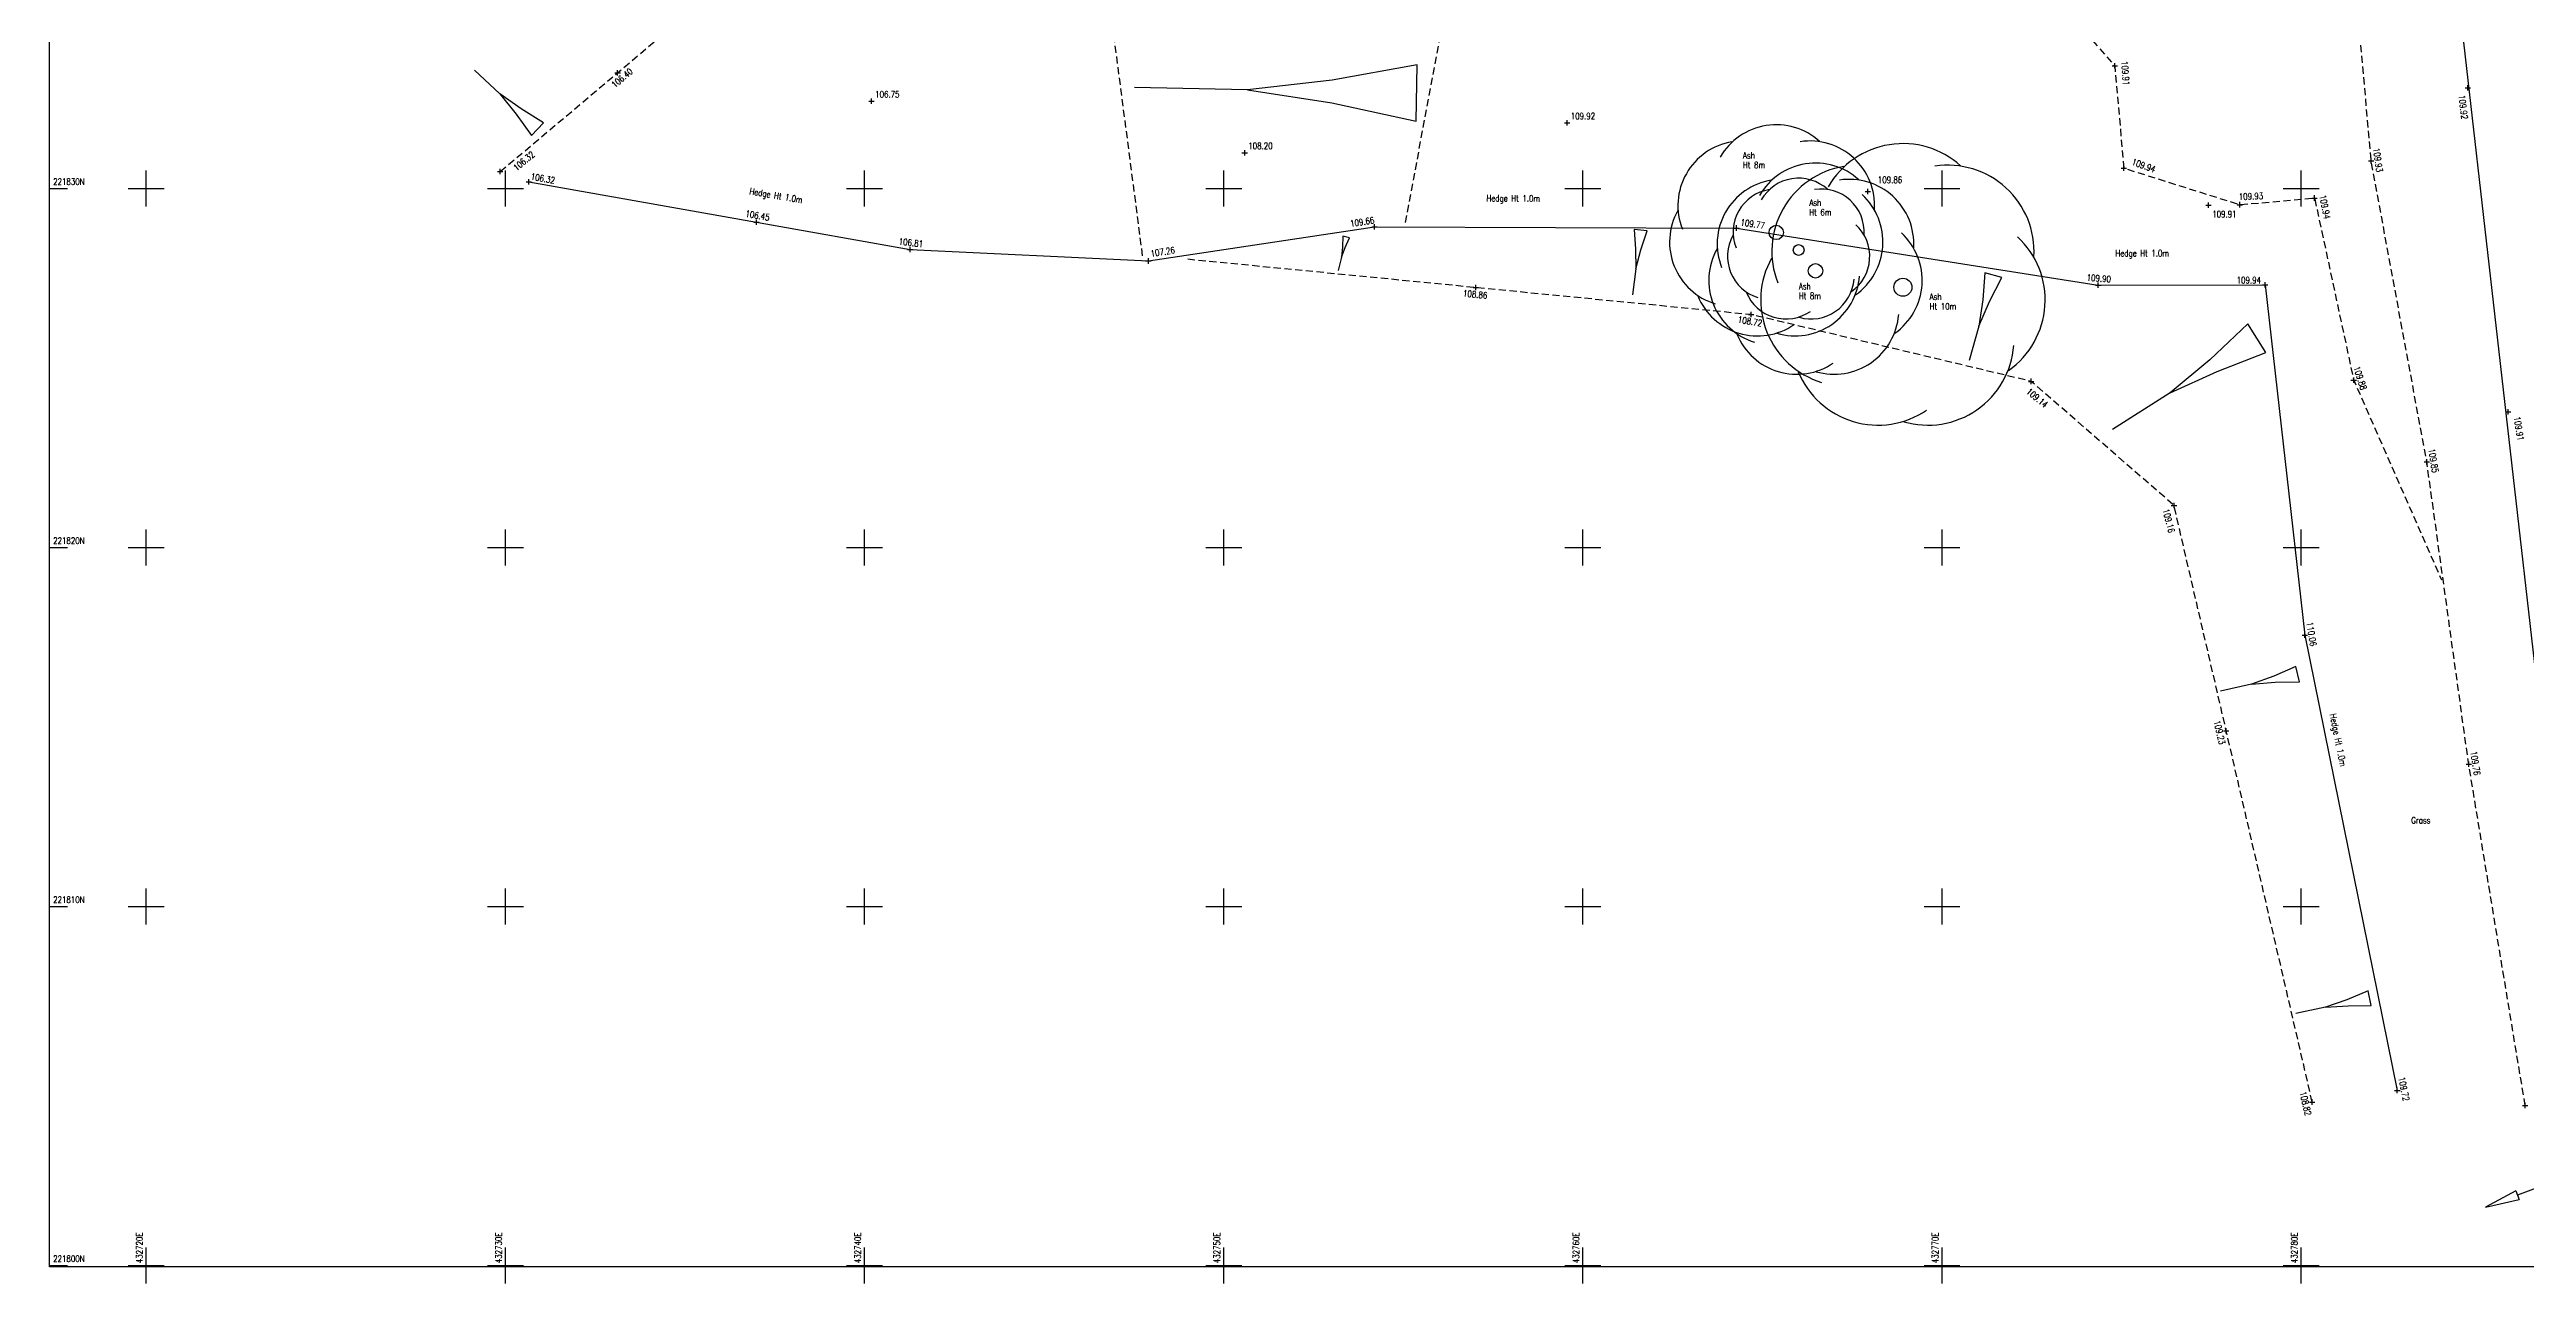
# Model space of a CAD drawing. Extents: x 432717 to 432821, y 221800 to 221881.
# Drawn here: x 432717.3 to 432786.3, y 221799.5 to 221833.9 of the extents above; entities that cross this region are included whole.
import ezdxf
from ezdxf.enums import TextEntityAlignment as Align

# ---------------------------------------------------------------- set-up
doc = ezdxf.new("R2010")
doc.units = 0
doc.header["$LTSCALE"] = 0.1
doc.linetypes.add('Dashed', pattern=[3, 2, -1])
doc.layers.get('0').update_dxf_attribs({"linetype": 'CONTINUOUS'})
for name, color, linetype in [('SV_$_Grid', 7, 'CONTINUOUS'), ('SV_Drainage Text', 132, 'CONTINUOUS'), ('SV_Land Form Levels', 7, 'CONTINUOUS'), ('SV_Land Forms', 7, 'CONTINUOUS'), ('SV_Levels (Spot)', 1, 'CONTINUOUS'), ('SV_Misc Text', 7, 'CONTINUOUS'), ('SV_Road Channels', 2, 'CONTINUOUS'), ('SV_Road Levels', 7, 'CONTINUOUS'), ('SV_Trees', 3, 'CONTINUOUS'), ('SV_Trees Text', 3, 'CONTINUOUS'), ('SV_Vegetation', 3, 'CONTINUOUS'), ('SV_Vegetation Levels', 7, 'CONTINUOUS')]:
    doc.layers.add(name, color=color, linetype=linetype)
doc.styles.add('Default', font='ROMANS__.TTF', dxfattribs={"width": 0.8})
doc.linetypes.add('Arrow Dashed', pattern='A,1,-1,2,-1,2,-1,[52,markers.shx,S=0.25,R=0,X=0,Y=0],-1,2,-1,2,-1,1', length=16)
doc.linetypes.add('Round Hedge Dashed', pattern='A,0.166,-0.167,0.1665,[63,markers.shx,S=0.025,R=0,X=0,Y=0],0.1665,-0.167,0.167', length=1)

# ---------------------------------------------------------------- blocks, each defined once
blk = doc.blocks.new('PT_PLUS')
at = {"color": 0, "linetype": 'CONTINUOUS', "flags": 128}
for points in [[(-0.5, 0, 0), (0.5, 0, 0)], [(0, -0.5, 0), (0, 0.5, 0)]]:
    blk.add_polyline3d(points, dxfattribs=at)
blk = doc.blocks.new('GLOBAL CANOPY')
at = {"color": 62, "linetype": 'CONTINUOUS'}
for centre, start, end in [((0.000032, 0.399949), 48, 150), ((-0.312751, 0.249357), 99.4, 201.4), ((0.312815, 0.249357), -3.4, 98.6), ((0.39001, -0.089024), -54.8, 47.2), ((-0.389946, -0.089024), 150.9, 252.9), ((0.173622, -0.360409), -106.3, -4.3), ((-0.173558, -0.360409), -157.7, -55.7)]:
    blk.add_arc(centre, 0.599967, start, end, dxfattribs=at)
blk = doc.blocks.new('ARROW FOUL')
at = {"color": 32, "linetype": 'CONTINUOUS', "flags": 128}
for points in [[(0.144394, 0, 0), (0, 0, 0)], [(0.144394, 0, 0), (1.383377, 0, 0)], [(2.063735, 0, 0), (1.383377, 0.093452, 0)], [(1.383377, -0.089226, 0), (1.383377, 0.093452, 0)], [(1.383377, -0.089226, 0), (2.063735, 0, 0)]]:
    blk.add_polyline3d(points, dxfattribs=at)
blk = doc.blocks.new('GLOBALTADPOLE')
at = {"color": 8, "linetype": 'CONTINUOUS', "flags": 128}
for points in [[(0.021, 0.0028, 0), (0, 0.007, 0)], [(0, 0.007, 0), (0, -0.007, 0)], [(0.042, 0, 0), (0.021, 0.0028, 0)], [(0.021, -0.0028, 0), (0.042, 0, 0)], [(0.042, 0, 0), (0.07, 0, 0)], [(0, -0.007, 0), (0.021, -0.0028, 0)]]:
    blk.add_polyline3d(points, dxfattribs=at)

msp = doc.modelspace()

# ---------------------------------------------------------------- linework, layer by layer
at = {"layer": 'SV_$_Grid', "color": 7, "linetype": 'CONTINUOUS', "flags": 128}
msp.add_polyline3d([(432717.307774, 221799.962952, 0), (432717.307774, 221880.642948, 0), (432821.1047, 221880.642948, 0), (432821.1047, 221799.962952, 0)], close=True, dxfattribs=at)
for points in [[(432717.307774, 221830, 0), (432717.807774, 221830, 0)], [(432719.5, 221830, 0), (432720.5, 221830, 0)], [(432720, 221829.5, 0), (432720, 221830.5, 0)], [(432729.5, 221830, 0), (432730.5, 221830, 0)], [(432730, 221829.5, 0), (432730, 221830.5, 0)], [(432739.5, 221830, 0), (432740.5, 221830, 0)], [(432740, 221829.5, 0), (432740, 221830.5, 0)], [(432749.5, 221830, 0), (432750.5, 221830, 0)], [(432750, 221829.5, 0), (432750, 221830.5, 0)], [(432759.5, 221830, 0), (432760.5, 221830, 0)], [(432760, 221829.5, 0), (432760, 221830.5, 0)], [(432769.5, 221830, 0), (432770.5, 221830, 0)], [(432770, 221829.5, 0), (432770, 221830.5, 0)], [(432779.5, 221830, 0), (432780.5, 221830, 0)], [(432780, 221829.5, 0), (432780, 221830.5, 0)], [(432720, 221819.5, 0), (432720, 221820.5, 0)], [(432730, 221819.5, 0), (432730, 221820.5, 0)], [(432740, 221819.5, 0), (432740, 221820.5, 0)], [(432750, 221819.5, 0), (432750, 221820.5, 0)], [(432760, 221819.5, 0), (432760, 221820.5, 0)], [(432770, 221819.5, 0), (432770, 221820.5, 0)], [(432780, 221819.5, 0), (432780, 221820.5, 0)], [(432717.307774, 221820, 0), (432717.807774, 221820, 0)], [(432719.5, 221820, 0), (432720.5, 221820, 0)], [(432729.5, 221820, 0), (432730.5, 221820, 0)], [(432739.5, 221820, 0), (432740.5, 221820, 0)], [(432749.5, 221820, 0), (432750.5, 221820, 0)], [(432759.5, 221820, 0), (432760.5, 221820, 0)], [(432769.5, 221820, 0), (432770.5, 221820, 0)], [(432779.5, 221820, 0), (432780.5, 221820, 0)], [(432717.307774, 221810, 0), (432717.807774, 221810, 0)], [(432719.5, 221810, 0), (432720.5, 221810, 0)], [(432720, 221809.5, 0), (432720, 221810.5, 0)], [(432729.5, 221810, 0), (432730.5, 221810, 0)], [(432730, 221809.5, 0), (432730, 221810.5, 0)], [(432739.5, 221810, 0), (432740.5, 221810, 0)], [(432740, 221809.5, 0), (432740, 221810.5, 0)], [(432749.5, 221810, 0), (432750.5, 221810, 0)], [(432750, 221809.5, 0), (432750, 221810.5, 0)], [(432759.5, 221810, 0), (432760.5, 221810, 0)], [(432760, 221809.5, 0), (432760, 221810.5, 0)], [(432769.5, 221810, 0), (432770.5, 221810, 0)], [(432770, 221809.5, 0), (432770, 221810.5, 0)], [(432779.5, 221810, 0), (432780.5, 221810, 0)], [(432780, 221809.5, 0), (432780, 221810.5, 0)], [(432720, 221799.5, 0), (432720, 221800.5, 0)], [(432720, 221799.962952, 0), (432720, 221800.462952, 0)], [(432730, 221799.5, 0), (432730, 221800.5, 0)], [(432730, 221799.962952, 0), (432730, 221800.462952, 0)], [(432740, 221799.5, 0), (432740, 221800.5, 0)], [(432740, 221799.962952, 0), (432740, 221800.462952, 0)], [(432750, 221799.5, 0), (432750, 221800.5, 0)], [(432750, 221799.962952, 0), (432750, 221800.462952, 0)], [(432760, 221799.5, 0), (432760, 221800.5, 0)], [(432760, 221799.962952, 0), (432760, 221800.462952, 0)], [(432770, 221799.5, 0), (432770, 221800.5, 0)], [(432770, 221799.962952, 0), (432770, 221800.462952, 0)], [(432780, 221799.5, 0), (432780, 221800.5, 0)], [(432780, 221799.962952, 0), (432780, 221800.462952, 0)], [(432717.307774, 221800, 0), (432717.807774, 221800, 0)], [(432719.5, 221800, 0), (432720.5, 221800, 0)], [(432729.5, 221800, 0), (432730.5, 221800, 0)], [(432739.5, 221800, 0), (432740.5, 221800, 0)], [(432749.5, 221800, 0), (432750.5, 221800, 0)], [(432759.5, 221800, 0), (432760.5, 221800, 0)], [(432769.5, 221800, 0), (432770.5, 221800, 0)], [(432779.5, 221800, 0), (432780.5, 221800, 0)]]:
    msp.add_polyline3d(points, dxfattribs=at)
at = {"layer": 'SV_Drainage Text', "color": 32, "linetype": 'Arrow Dashed', "flags": 128}
msp.add_polyline3d([(432783.028536, 221847.186651, 0), (432788.062532, 221802.99253, 0)], dxfattribs=at)
at = {"layer": 'SV_Land Forms', "color": 1, "linetype": 'Dashed', "flags": 128}
for points in [[(432729.85811, 221830.469942, 106.32), (432733.125867, 221833.223215, 106.402604), (432737.678674, 221837.059216, 106.600502), (432741.490694, 221842.790383, 106.689339), (432743.721671, 221848.487709, 106.708618), (432747.547181, 221853.385615, 106.835186)], [(432777.267619, 221847.172699, 109.774788), (432776.842158, 221846.221104, 109.774788), (432771.738694, 221845.625754, 109.844937), (432769.017029, 221843.382939, 109.903283), (432762.47134, 221843.304265, 109.753573), (432758.828403, 221840.108615, 109.698115), (432756.094106, 221834.611227, 109.729327), (432755.044416, 221829.017397, 109.66935)]]:
    msp.add_polyline3d(points, dxfattribs=at)
at = {"layer": 'SV_Land Forms', "color": 4, "linetype": 'Dashed', "flags": 128}
for points in [[(432747.742827, 221828.12488, 107.296907), (432746.751982, 221835.7354, 107.364906), (432747.843105, 221842.029819, 107.585275), (432750.462642, 221845.34694, 107.705209), (432753.094537, 221846.469512, 107.726344)], [(432780.308847, 221804.554189, 108.82), (432777.91431, 221814.890713, 109.232622), (432776.459452, 221821.170916, 109.158706), (432772.482515, 221824.626161, 109.137616), (432764.685415, 221826.484411, 108.72427), (432757.021752, 221827.237292, 108.86), (432748.92396, 221828.032821, 107.3)]]:
    msp.add_polyline3d(points, dxfattribs=at)
at = {"layer": 'SV_Road Channels', "color": 3, "linetype": 'Dashed', "flags": 128}
for points in [[(432786.236869, 221804.455655, 109.631064), (432784.664293, 221813.962052, 109.756956), (432783.496832, 221822.385686, 109.849056), (432781.949155, 221830.766205, 109.931776), (432781.347178, 221837.572947, 109.930488), (432781.139751, 221843.3598, 109.865439), (432781.148811, 221845.769522, 109.81263), (432781.005212, 221846.454196, 109.793709), (432780.51232, 221846.860531, 109.777841), (432780.020513, 221847.154529, 109.780291), (432779.899226, 221847.345797, 109.772226), (432779.95065, 221847.768362, 109.77433), (432780.776668, 221848.985313, 109.785787), (432781.30398, 221850.486085, 109.81591), (432781.632419, 221852.769767, 109.866417)], [(432780.985619, 221842.882459, 109.900783), (432778.762515, 221842.438058, 109.875754), (432775.006633, 221842.145456, 109.911154), (432774.60885, 221840.851776, 109.916939), (432772.833545, 221840.085941, 109.889716), (432773.476416, 221834.928957, 109.904225), (432774.80789, 221833.416098, 109.905561), (432775.062602, 221830.565993, 109.935413), (432778.292036, 221829.547009, 109.934755), (432780.372241, 221829.732847, 109.937126), (432781.461189, 221824.660355, 109.882398), (432783.907445, 221819.097998, 109.767899)]]:
    msp.add_polyline3d(points, dxfattribs=at)
at = {"layer": 'SV_Trees', "color": 32, "linetype": 'CONTINUOUS'}
for centre, radius in [((432765.384298, 221828.77321, 109.786541), 0.2), ((432766.007686, 221828.284031, 109.863504), 0.15), ((432766.477221, 221827.70487, 109.64143), 0.2), ((432768.91112, 221827.247989, 109.847887), 0.25)]:
    msp.add_circle(centre, radius, dxfattribs=at)
at = {"layer": 'SV_Vegetation', "color": 92, "linetype": 'Round Hedge Dashed', "flags": 128}
for points in [[(432730.650648, 221830.179859, 106.32), (432736.988141, 221829.057487, 106.454686), (432741.270253, 221828.299124, 106.81112), (432747.901499, 221827.978913, 107.261577), (432754.198344, 221828.933036, 109.656208), (432764.276663, 221828.89723, 109.774893), (432774.351284, 221827.306664, 109.900321), (432779.000458, 221827.312574, 109.943043)], [(432779.000458, 221827.312574, 109.943043), (432780.100783, 221817.556597, 110.0592), (432782.67686, 221804.879354, 109.71843)]]:
    msp.add_polyline3d(points, dxfattribs=at)

# ---------------------------------------------------------------- block references
at = {"layer": 'SV_Land Form Levels', "color": 1, "linetype": 'CONTINUOUS', "xscale": 0.15, "yscale": 0.15, "zscale": 0.15}
for p in [(432733.125867, 221833.223215, 106.402604), (432729.85811, 221830.469942, 106.32)]:
    msp.add_blockref('PT_PLUS', p, dxfattribs=at)
at = {"layer": 'SV_Land Form Levels', "color": 4, "linetype": 'CONTINUOUS', "xscale": 0.15, "yscale": 0.15, "zscale": 0.15}
for p in [(432757.021752, 221827.237292, 108.86), (432764.685415, 221826.484411, 108.72427), (432772.482515, 221824.626161, 109.137616), (432776.459452, 221821.170916, 109.158706), (432777.91431, 221814.890713, 109.232622), (432780.308847, 221804.554189, 108.82)]:
    msp.add_blockref('PT_PLUS', p, dxfattribs=at)
at = {"layer": 'SV_Levels (Spot)', "color": 7, "linetype": 'CONTINUOUS', "xscale": 0.15, "yscale": 0.15, "zscale": 0.15}
for p in [(432740.195438, 221832.430695, 106.753315), (432759.5629, 221831.824844, 109.922332), (432750.58355, 221830.993673, 108.20499), (432767.933069, 221829.914511, 109.859343), (432777.417718, 221829.536773, 109.907083)]:
    msp.add_blockref('PT_PLUS', p, dxfattribs=at)
at = {"layer": 'SV_Misc Text', "linetype": 'CONTINUOUS'}
for name, p, xscale, yscale, zscale, rotation in [('GLOBALTADPOLE', (432730.895165, 221831.647657), 34.402582, 34.402582, 34.402582, 136.735705), ('GLOBALTADPOLE', (432755.369822, 221832.655274), 112.165804, 112.165804, 112.165804, 178.868164), ('GLOBALTADPOLE', (432753.413268, 221828.646725), 13.682369, 13.682369, 13.682369, -103.69005), ('GLOBALTADPOLE', (432761.609318, 221828.837609), 25.938082, 25.938082, 25.938082, -97.171712), ('GLOBALTADPOLE', (432771.427876, 221827.584937), 35.233181, 35.233181, 35.233181, -105.716975), ('GLOBALTADPOLE', (432778.765638, 221825.827946), 67.973138, 67.973138, 67.973138, -147.73281), ('GLOBALTADPOLE', (432779.901632, 221816.471773), 31.390744, 31.390744, 31.390744, -167.560438), ('GLOBALTADPOLE', (432781.905399, 221807.446932), 29.926736, 29.926736, 29.926736, -168.266916), ('ARROW FOUL', (432787.844256, 221802.644653), 1.40581, 1.40581, 1.40581, -159.349355)]:
    msp.add_blockref(name, p, dxfattribs=dict(at, xscale=xscale, yscale=yscale, zscale=zscale, rotation=rotation))
at = {"layer": 'SV_Road Levels', "color": 3, "linetype": 'CONTINUOUS', "xscale": 0.15, "yscale": 0.15, "zscale": 0.15}
for p in [(432774.80789, 221833.416098, 109.905561), (432775.062602, 221830.565993, 109.935413), (432781.949155, 221830.766205, 109.931776), (432778.292036, 221829.547009, 109.934755), (432780.372241, 221829.732847, 109.937126), (432781.461189, 221824.660355, 109.882398), (432783.496832, 221822.385686, 109.849056), (432784.664293, 221813.962052, 109.756956), (432786.236869, 221804.455655, 109.631064)]:
    msp.add_blockref('PT_PLUS', p, dxfattribs=at)
at = {"layer": 'SV_Road Levels', "color": 7, "linetype": 'CONTINUOUS', "xscale": 0.15, "yscale": 0.15, "zscale": 0.15}
for p in [(432784.637516, 221832.800908, 109.923626), (432785.759879, 221823.779659, 109.91066)]:
    msp.add_blockref('PT_PLUS', p, dxfattribs=at)
at = {"layer": 'SV_Trees', "linetype": 'CONTINUOUS'}
for p, xscale, yscale, zscale in [((432765.384298, 221828.77321, 109.786541), 3, 3, 3), ((432768.91112, 221827.247989, 109.847887), 4, 4, 4), ((432766.477221, 221827.70487, 109.64143), 3, 3, 3), ((432766.007686, 221828.284031, 109.863504), 2, 2, 2)]:
    msp.add_blockref('GLOBAL CANOPY', p, dxfattribs=dict(at, xscale=xscale, yscale=yscale, zscale=zscale))
at = {"layer": 'SV_Vegetation Levels', "color": 3, "linetype": 'CONTINUOUS', "xscale": 0.15, "yscale": 0.15, "zscale": 0.15}
for p in [(432730.650648, 221830.179859, 106.32), (432736.988141, 221829.057487, 106.454686), (432754.198344, 221828.933036, 109.656208), (432764.276663, 221828.89723, 109.774893), (432741.270253, 221828.299124, 106.81112), (432747.901499, 221827.978913, 107.261577), (432774.351284, 221827.306664, 109.900321), (432779.000458, 221827.312574, 109.943043), (432780.100783, 221817.556597, 110.0592), (432782.67686, 221804.879354, 109.71843)]:
    msp.add_blockref('PT_PLUS', p, dxfattribs=at)

# ---------------------------------------------------------------- texts
at = {"layer": 'SV_$_Grid', "color": 7, "style": 'Default', "width": 0.8}
for s, p in [('221830N', (432717.407774, 221830.1)), ('221820N', (432717.407774, 221820.1)), ('221810N', (432717.407774, 221810.1)), ('221800N', (432717.407774, 221800.1))]:
    msp.add_text(s, height=0.18, dxfattribs=at).set_placement(p)
for s, p in [('432720E', (432719.9, 221800.062952)), ('432730E', (432729.9, 221800.062952)), ('432740E', (432739.9, 221800.062952)), ('432750E', (432749.9, 221800.062952)), ('432760E', (432759.9, 221800.062952)), ('432770E', (432769.9, 221800.062952)), ('432780E', (432779.9, 221800.062952))]:
    msp.add_text(s, height=0.18, rotation=90, dxfattribs=at).set_placement(p)
at = {"layer": 'SV_Land Form Levels', "color": 1, "style": 'Default', "width": 0.8}
for s, p in [('106.40', (432733.190301, 221833.146741, 106.402604)), ('106.32', (432730.457674, 221830.832214, 106.32))]:
    msp.add_text(s, height=0.18, rotation=40.116065, dxfattribs=at).set_placement(p, align=Align.TOP_CENTER)
at = {"layer": 'SV_Land Form Levels', "color": 4, "style": 'Default', "width": 0.8}
for s, rotation, p in [('108.86', -5.610752, (432757.011976, 221827.137771, 108.86)), ('108.72', -9.507877, (432764.668896, 221826.385785, 108.72427)), ('109.14', -39.778203, (432772.707591, 221824.232716, 109.137616)), ('109.16', -75.203238, (432776.399694, 221820.764734, 109.158706)), ('109.23', -76.957053, (432777.81689, 221814.868145, 109.232622)), ('108.82', -76.957053, (432780.211427, 221804.531621, 108.82))]:
    msp.add_text(s, height=0.18, rotation=rotation, dxfattribs=at).set_placement(p, align=Align.TOP_CENTER)
at = {"layer": 'SV_Levels (Spot)', "color": 7, "style": 'Default', "width": 0.8}
for s, p in [('106.75', (432740.295438, 221832.530695, 106.753315)), ('109.92', (432759.6629, 221831.924844, 109.922332)), ('108.20', (432750.68355, 221831.093673, 108.20499)), ('109.86', (432768.212668, 221830.149217, 109.859343)), ('109.91', (432777.523515, 221829.194258, 109.907083))]:
    msp.add_text(s, height=0.18, dxfattribs=at).set_placement(p)
at = {"layer": 'SV_Misc Text', "style": 'Default', "width": 0.8}
for rotation, p in [(-9.708813, (432736.786064, 221829.839222)), (-0.303954, (432757.315005, 221829.63874)), (-78.798132, (432780.796014, 221815.351136))]:
    msp.add_text('Hedge Ht 1.0m', height=0.18, rotation=rotation, dxfattribs=at).set_placement(p)
for s, p in [('Hedge Ht 1.0m', (432774.827522, 221828.106654)), ('Grass', (432783.063955, 221812.310019))]:
    msp.add_text(s, height=0.18, dxfattribs=at).set_placement(p)
at = {"layer": 'SV_Road Levels', "color": 3, "style": 'Default', "width": 0.8}
for s, rotation, p in [('109.91', -86.009087, (432775.016247, 221833.202915, 109.905561)), ('109.94', -19.697125, (432775.585663, 221830.55157, 109.935413)), ('109.93', -82.241381, (432782.048239, 221830.779705, 109.931776)), ('109.93', 2.311928, (432778.604756, 221829.691514, 109.934755)), ('109.94', -78.280401, (432780.573987, 221829.46612, 109.937126)), ('109.88', -72.072249, (432781.556334, 221824.691137, 109.882398)), ('109.85', -80.823099, (432783.595552, 221822.401635, 109.849056)), ('109.76', -81.358235, (432784.763157, 221813.977078, 109.756956))]:
    msp.add_text(s, height=0.18, rotation=rotation, dxfattribs=at).set_placement(p, align=Align.CENTER)
at = {"layer": 'SV_Road Levels', "color": 7, "style": 'Default', "width": 0.8}
for s, rotation, p in [('109.92', -82.908086, (432784.381377, 221832.589317, 109.923626)), ('109.91', -80.834918, (432785.918861, 221823.631123, 109.91066))]:
    msp.add_text(s, height=0.18, rotation=rotation, dxfattribs=at).set_placement(p)
at = {"layer": 'SV_Trees Text', "color": 62, "style": 'Default', "width": 0.8}
for s, p in [('Ash', (432764.457064, 221830.83068, 109.786541)), ('Ht 8m', (432764.457064, 221830.56068, 109.786541)), ('Ash', (432766.305591, 221829.514202, 109.863504)), ('Ht 6m', (432766.305591, 221829.244202, 109.863504)), ('Ash', (432766.012283, 221827.188196, 109.64143)), ('Ht 8m', (432766.012283, 221826.918196, 109.64143)), ('Ash', (432769.654768, 221826.894887, 109.847887)), ('Ht 10m', (432769.654768, 221826.624887, 109.847887))]:
    msp.add_text(s, height=0.18, dxfattribs=at).set_placement(p)
at = {"layer": 'SV_Vegetation Levels', "color": 3, "style": 'Default', "width": 0.8}
for s, rotation, p in [('106.32', -9.855036, (432731.02845, 221830.189106, 106.32)), ('106.45', -10.042962, (432737.005579, 221829.155955, 106.454686)), ('109.66', 9.000036, (432753.868913, 221828.978409, 109.656208)), ('109.77', -8.667776, (432764.714318, 221828.920756, 109.774893)), ('106.81', -6.403762, (432741.281406, 221828.3985, 106.81112)), ('107.26', 8.768673, (432748.316325, 221828.14458, 107.261577)), ('109.90', -4.449442, (432774.359041, 221827.406363, 109.900321)), ('109.94', -0.291579, (432778.540683, 221827.353972, 109.943043)), ('110.06', -81.03936, (432780.199563, 221817.572172, 110.0592)), ('109.72', -78.513617, (432782.774857, 221804.899268, 109.71843))]:
    msp.add_text(s, height=0.18, rotation=rotation, dxfattribs=at).set_placement(p, align=Align.CENTER)

doc.saveas('drawing.dxf')
